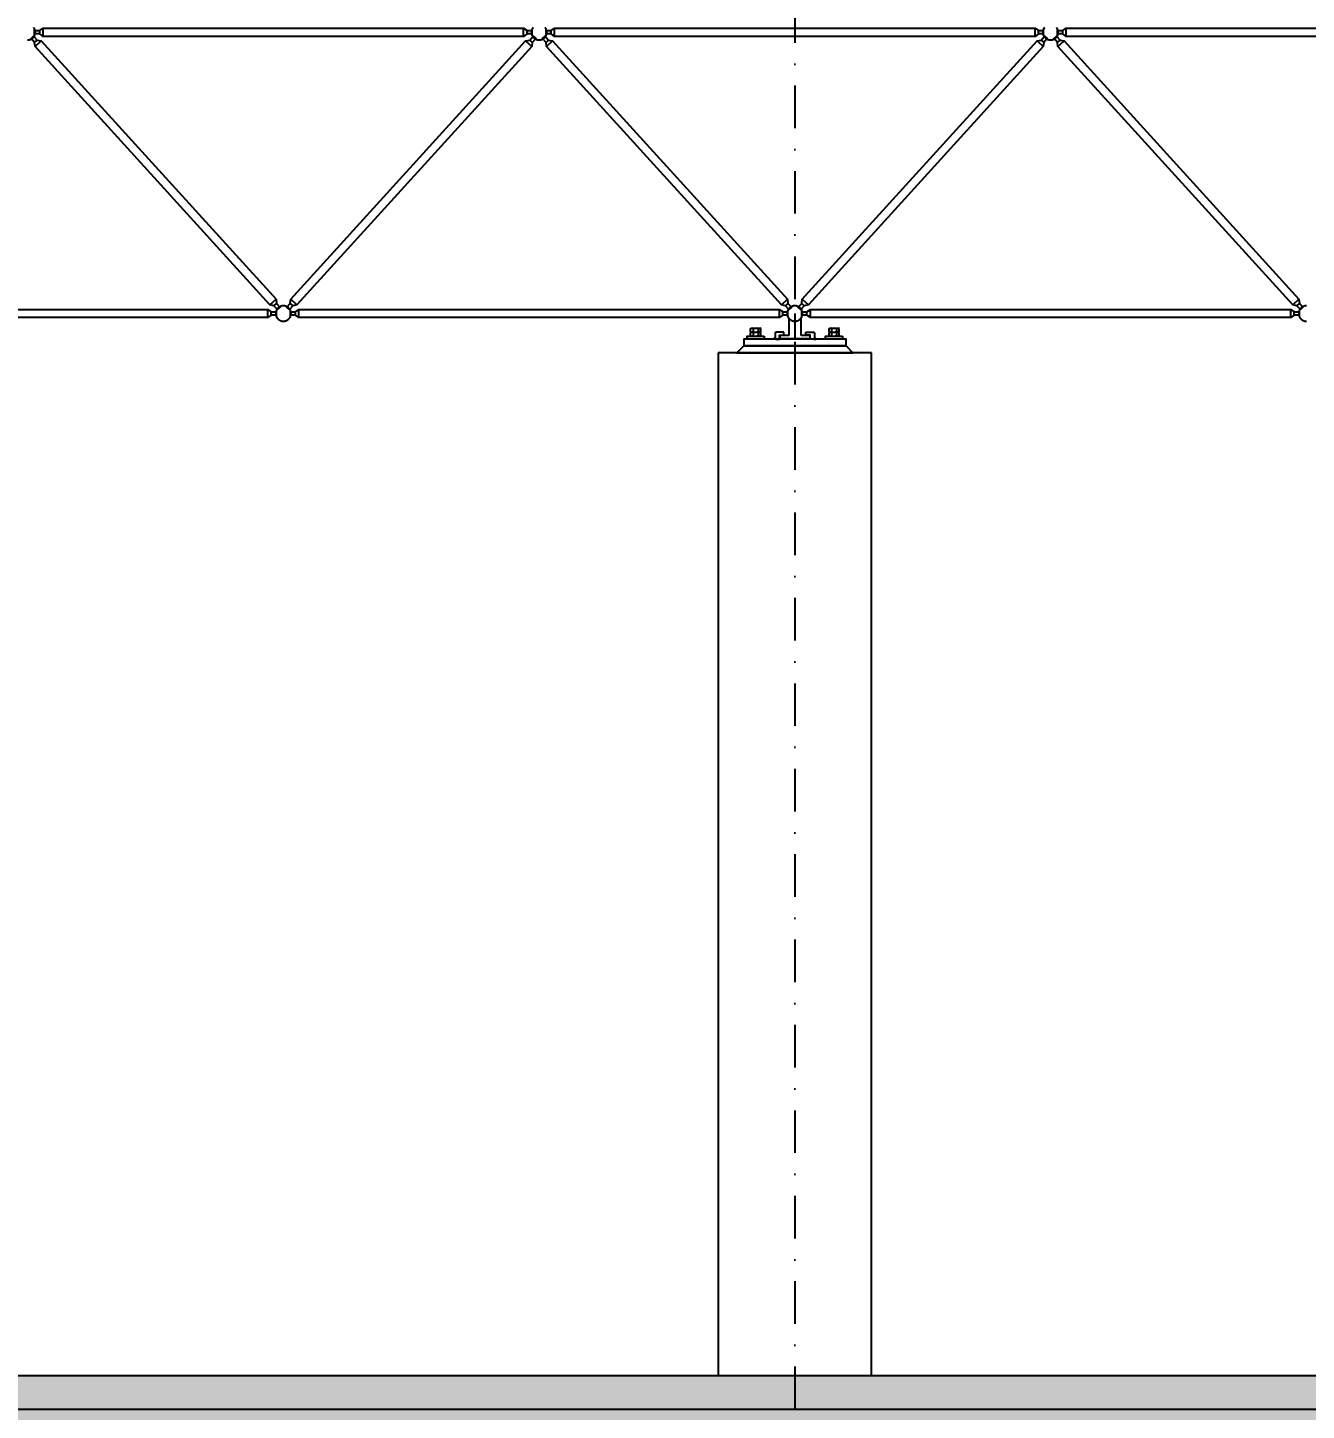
# Model space of a CAD drawing. Header units: centimetres. Extents: x 26569 to 160723, y -3143 to 14565.
# Drawn here: x 109858 to 110608, y -1622 to -811 of the extents above; entities that cross this region are included whole.
import ezdxf

# ---------------------------------------------------------------- set-up
doc = ezdxf.new("R2010")
doc.units = ezdxf.units.CM
doc.header["$LTSCALE"] = 100
doc.linetypes.add('DASHDOT2', pattern=[0.5, 0.25, -0.125, 0, -0.125])
for name, color, linetype in [('A-ANNO-DIMS', 187, 'Continuous'), ('A-ANNO-GRID', 155, 'DASHDOT2'), ('A-ELEV-01', 255, 'Continuous'), ('A-ELEV-02', 253, 'Continuous'), ('S-CONC', 5, 'Continuous'), ('S-HTCH', 8, 'Continuous')]:
    doc.layers.add(name, color=color, linetype=linetype)
doc.styles.add('Fields_100', font='act_simplex.shx', dxfattribs={"width": 0.8, "height": 20})
doc.dimstyles.new('FIELDS_100', dxfattribs={"dimscale": 0, "dimtxt": 20, "dimasz": 5, "dimexe": 5, "dimexo": 5, "dimgap": 5, "dimtad": 0, "dimdec": 0, "dimzin": 0, "dimdsep": 46, "dimtxsty": 'Fields_100', "dimblk": 'DOT', "dimcen": 0.09, "dimclrt": 50, "dimadec": 0, "dimazin": 0, "dimtfac": 1, "dimtdec": 0, "dimtix": 1, "dimtofl": 0, "dimtmove": 1, "dimatfit": 3, "dimfxl": 5, "dimfxlon": 1, "dimtolj": 1, "dimtzin": 0, "dimarcsym": 0})

# ---------------------------------------------------------------- blocks, each defined once
blk = doc.blocks.new('_Dot')
at = {"color": 0, "linetype": 'ByBlock', "lineweight": -2}
blk.add_line((-0.5, 0), (-1, 0), dxfattribs=at)
at = {"color": 0, "linetype": 'ByBlock', "const_width": 0.5}
blk.add_lwpolyline([(-0.25, 0, 1), (0.25, 0, 1)], format="xyb", close=True, dxfattribs=at)
blk = doc.blocks.new('*D475')
at = {"layer": 'A-ANNO-DIMS', "color": 0, "lineweight": -2, "transparency": 16777216}
for p, q in [((108507.73, -198.45), (108507.73, -188.45)), ((108512.73, -193.45), (109376.06, -193.45)), ((110302.73, -193.45), (109439.4, -193.45)), ((110307.73, -198.45), (110307.73, -188.45))]:
    blk.add_line(p, q, dxfattribs=at)
at = {"layer": 'DEFPOINTS', "color": 0, "transparency": 16777216}
for p in [(110307.73, -193.45), (108507.73, -1038.45), (110307.73, -1038.45)]:
    blk.add_point(p, dxfattribs=at)
at = {"layer": 'A-ANNO-DIMS', "color": 0, "lineweight": -2, "transparency": 16777216, "xscale": 5, "yscale": 5, "zscale": 5, "rotation": 180}
blk.add_blockref('_Dot', (108507.73, -193.45), dxfattribs=at)
at = {"layer": 'A-ANNO-DIMS', "color": 0, "lineweight": -2, "transparency": 16777216, "xscale": 5, "yscale": 5, "zscale": 5}
blk.add_blockref('_Dot', (110307.73, -193.45), dxfattribs=at)
at = {"layer": 'A-ANNO-DIMS', "color": 50, "transparency": 16777216, "insert": (109407.73, -193.45), "char_height": 20, "attachment_point": 5, "style": 'Fields_100'}
blk.add_mtext('\\A1;1800', dxfattribs=at)
blk = doc.blocks.new('*D476')
at = {"layer": 'A-ANNO-DIMS', "color": 0, "lineweight": -2, "transparency": 16777216}
for p, q in [((110307.73, -198.45), (110307.73, -188.45)), ((110312.73, -193.45), (111176.06, -193.45)), ((112102.73, -193.45), (111239.4, -193.45)), ((112107.73, -198.45), (112107.73, -188.45))]:
    blk.add_line(p, q, dxfattribs=at)
at = {"layer": 'DEFPOINTS', "color": 0, "transparency": 16777216}
for p in [(112107.73, -193.45), (110307.73, -1038.45), (112107.73, -1038.45)]:
    blk.add_point(p, dxfattribs=at)
at = {"layer": 'A-ANNO-DIMS', "color": 0, "lineweight": -2, "transparency": 16777216, "xscale": 5, "yscale": 5, "zscale": 5, "rotation": 180}
blk.add_blockref('_Dot', (110307.73, -193.45), dxfattribs=at)
at = {"layer": 'A-ANNO-DIMS', "color": 0, "lineweight": -2, "transparency": 16777216, "xscale": 5, "yscale": 5, "zscale": 5}
blk.add_blockref('_Dot', (112107.73, -193.45), dxfattribs=at)
at = {"layer": 'A-ANNO-DIMS', "color": 50, "transparency": 16777216, "insert": (111207.73, -193.45), "char_height": 20, "attachment_point": 5, "style": 'Fields_100'}
blk.add_mtext('\\A1;1800', dxfattribs=at)
blk = doc.blocks.new('SOMUN')
for p, q in [((-9.8, 7.1), (-8.2, 8)), ((-9.8, 0.9), (-9.8, 7.1)), ((-9.8, 0.9), (-8.2, 0)), ((-8.2, 8), (-5, 8)), ((-8.2, 0), (-5, 0)), ((-5, 7.1), (-6.6, 8)), ((-5, 0.9), (-6.6, 0)), ((-5, 8), (5, 8)), ((-5, 7.1), (-1.7, 8)), ((-5, 7.1), (-5, 0.9)), ((-5, 0.9), (-1.7, 0)), ((-5, 0), (5, 0)), ((5, 7.1), (1.7, 8)), ((5, 0.9), (1.7, 0)), ((5, 8), (8.2, 8)), ((5, 7.1), (6.6, 8)), ((5, 7.1), (5, 0.9)), ((5, 0.9), (6.6, 0)), ((5, 0), (8.2, 0)), ((9.8, 7.1), (8.2, 8)), ((9.8, 0.9), (8.2, 0)), ((9.8, 0.9), (9.8, 7.1))]:
    blk.add_line(p, q)

msp = doc.modelspace()

# ---------------------------------------------------------------- hatches: boundary and pattern name
at = {"layer": 'A-ELEV-02'}
for points in [[(110296.23, -993.24), (110296.53, -993.54), (110295.53, -993.54), (110295.53, -993.51), (110295.53, -993.48), (110295.54, -993.44), (110295.54, -993.41), (110295.54, -993.37), (110295.55, -993.34), (110295.56, -993.31), (110295.57, -993.27), (110295.58, -993.24), (110295.59, -993.21), (110295.6, -993.18), (110295.61, -993.14), (110295.63, -993.11), (110295.64, -993.08), (110295.66, -993.05), (110295.68, -993.02), (110295.69, -992.99), (110295.71, -992.97), (110295.73, -992.94), (110295.76, -992.91), (110295.78, -992.89), (110295.8, -992.86), (110295.82, -992.84), (110295.85, -992.81), (110295.87, -992.79), (110295.9, -992.77), (110295.93, -992.75), (110295.95, -992.73), (110295.98, -992.71), (110296.01, -992.69), (110296.04, -992.67), (110296.07, -992.65), (110296.1, -992.64), (110296.13, -992.63), (110296.17, -992.61), (110296.2, -992.6), (110296.23, -992.59)], [(110319.23, -993.24), (110318.93, -993.54), (110319.93, -993.54), (110319.93, -993.51), (110319.93, -993.48), (110319.92, -993.44), (110319.92, -993.41), (110319.92, -993.37), (110319.91, -993.34), (110319.9, -993.31), (110319.89, -993.27), (110319.88, -993.24), (110319.87, -993.21), (110319.86, -993.18), (110319.85, -993.14), (110319.83, -993.11), (110319.82, -993.08), (110319.8, -993.05), (110319.78, -993.02), (110319.77, -992.99), (110319.75, -992.97), (110319.73, -992.94), (110319.7, -992.91), (110319.68, -992.89), (110319.66, -992.86), (110319.64, -992.84), (110319.61, -992.81), (110319.59, -992.79), (110319.56, -992.77), (110319.53, -992.75), (110319.5, -992.73), (110319.48, -992.71), (110319.45, -992.69), (110319.42, -992.67), (110319.39, -992.65), (110319.36, -992.64), (110319.33, -992.63), (110319.29, -992.61), (110319.26, -992.6), (110319.23, -992.59)]]:
    msp.add_hatch(color=256, dxfattribs=at).paths.add_polyline_path(points, flags=0)
at = {"layer": 'S-HTCH'}
h = msp.add_hatch(dxfattribs=at)
h.set_pattern_fill('ANSI33', color=256, style=0)
h.set_pattern_definition([(45, (95288.2936, -335.3015), (-4.490128, 4.490128), []), (45, (95292.784, -335.3015), (-4.490128, 4.490128), [3.175, -1.5875])])
h.paths.add_polyline_path([(120752.73, -1621.54), (120752.73, -1601.54), (104862.73, -1601.54), (104862.73, -1621.54)])
h.paths.add_polyline_path([(120752.73, -1601.54), (120752.73, -1621.54), (122651.23, -1621.54), (122651.23, -1601.54)])
h = msp.add_hatch(dxfattribs=at)
h.set_pattern_fill('AR-CONC', color=256, scale=0.1, style=0)
h.set_pattern_definition([(50, (-26454.642, -0.04), (18.2184669, -1.5939086), [1.905, -20.955]), (355, (-26454.642, -0.04), (-3.5243421, 19.1056845), [1.524, -16.7640584]), (100.451445, (-26453.124, -0.173), (14.6941247, 17.5117752), [1.6190009, -17.8090245]), (46.1842, (-26454.642, 5.04), (27.107904, -4.2042328), [2.8575, -31.4325]), (96.635558, (-26452.383, 4.69), (23.7404134, 24.7426125), [2.4285023, -26.713561]), (351.184151, (-26454.642, 5.04), (23.7404134, 24.7426125), [2.2859967, -25.145973]), (21, (-26452.102, 3.77), (15.1614391, -10.2265198), [1.905, -20.955]), (326, (-26452.102, 3.77), (6.1802028, 18.4187966), [1.524, -16.764]), (71.451445, (-26450.838, 2.917), (21.341642, 8.1922769), [1.6190009, -17.8089938]), (37.5, (-26454.642, -0.04), (0.30886033, 8.4555039), [0, -16.5608, 0, -17.018, 0, -16.8275]), (7.5, (-26454.642, -0.04), (6.68196625, 10.0180575), [0, -9.7028, 0, -16.1798, 0, -6.4135]), (327.5, (-26460.306, -0.04), (13.55905952, -0.5728744), [0, -6.35, 0, -19.812, 0, -26.289]), (317.5, (-26462.846, -0.04), (14.8129181, 2.5426491), [0, -8.255, 0, -13.1572, 0, -18.669])])
h.paths.add_polyline_path([(122625.73, -1621.54), (104862.73, -1621.54), (104862.73, -1631.54), (122625.73, -1631.54)])

# ---------------------------------------------------------------- linework, layer by layer
for points in [[(110273.73, -1001.54), (110341.73, -1001.54), (110337.73, -997.54), (110277.73, -997.54)], [(110277.73, -997.54), (110337.73, -997.54), (110337.73, -993.54), (110277.73, -993.54)]]:
    msp.add_lwpolyline(points, close=True)
at = {"elevation": 0}
for points in [[(110289.73, -991.94), (110289.73, -993.54), (110279.73, -993.54), (110279.73, -991.94), (110289.73, -991.94)], [(110335.73, -991.94), (110335.73, -993.54), (110325.73, -993.54), (110325.73, -991.94), (110335.73, -991.94)]]:
    msp.add_lwpolyline(points, dxfattribs=at)
at = {"layer": 'A-ANNO-GRID'}
msp.add_lwpolyline([(110307.73, -143.45), (110307.73, -1876.54)], dxfattribs=at)
at = {"layer": 'A-ELEV-01'}
for points in [[(110262.73, -1001.54), (110262.73, -1601.54)], [(110352.73, -1001.54), (110262.73, -1001.54)], [(110352.73, -1601.54), (110352.73, -1001.54)]]:
    msp.add_lwpolyline(points, dxfattribs=at)
at = {"layer": 'A-ELEV-02'}
for points in [[(109857.58, -818.04), (109857.73, -818.04), (109857.88, -818.04), (109858.03, -818.03), (109858.18, -818.02), (109858.33, -818), (109858.48, -817.98), (109858.63, -817.95), (109858.79, -817.92), (109858.94, -817.88), (109859.09, -817.83), (109859.16, -817.81), (109859.24, -817.78), (109859.31, -817.76), (109859.38, -817.73), (109859.46, -817.7), (109859.53, -817.67), (109859.6, -817.64), (109859.68, -817.6), (109859.75, -817.57), (109859.82, -817.53), (109859.89, -817.49), (109859.96, -817.45), (109860.03, -817.41), (109860.1, -817.37), (109860.16, -817.33), (109860.23, -817.29), (109860.3, -817.24), (109860.36, -817.19), (109860.43, -817.15), (109860.49, -817.1), (109860.55, -817.05), (109860.61, -817), (109860.67, -816.95), (109860.73, -816.9), (109860.79, -816.84), (109860.85, -816.79), (109860.91, -816.73), (109860.96, -816.68), (109861.07, -816.56), (109861.17, -816.44), (109861.27, -816.32), (109861.36, -816.2), (109861.45, -816.07), (109861.53, -815.95), (109861.61, -815.82), (109861.69, -815.69), (109861.75, -815.56), (109861.82, -815.42), (109861.88, -815.29), (109861.94, -815.14), (109861.99, -815), (109862.03, -814.86), (109862.08, -814.71), (109862.11, -814.56), (109862.15, -814.4), (109862.17, -814.25), (109862.19, -814.17), (109862.2, -814.09), (109862.21, -814.01), (109862.21, -813.94), (109862.22, -813.86), (109862.22, -813.78), (109862.23, -813.7), (109862.23, -813.62), (109862.23, -813.54), (109862.23, -813.46), (109862.23, -813.38), (109862.22, -813.3), (109862.22, -813.22), (109862.21, -813.14), (109862.2, -813.06), (109862.19, -812.98), (109862.18, -812.9), (109862.17, -812.82), (109862.16, -812.74), (109862.14, -812.67), (109862.13, -812.59), (109862.11, -812.51), (109862.09, -812.43), (109862.07, -812.36), (109862.05, -812.28), (109862.03, -812.2), (109862, -812.13), (109861.98, -812.05), (109861.92, -811.91), (109861.86, -811.76), (109861.8, -811.62), (109861.73, -811.48), (109861.66, -811.35), (109861.58, -811.22), (109861.5, -811.09), (109861.42, -810.96), (109861.33, -810.84)], [(109861.83, -812.54), (109864.83, -812.54), (109866.83, -811.13), (110148.63, -811.13), (110150.63, -812.54), (110153.63, -812.54)], [(109866.83, -815.96), (109866.83, -811.13)], [(110148.63, -815.96), (110148.63, -811.13)], [(110154.13, -810.84), (110154.04, -810.96), (110153.96, -811.09), (110153.88, -811.22), (110153.8, -811.35), (110153.73, -811.48), (110153.66, -811.62), (110153.6, -811.76), (110153.54, -811.91), (110153.48, -812.05), (110153.46, -812.13), (110153.43, -812.2), (110153.41, -812.28), (110153.39, -812.36), (110153.37, -812.43), (110153.35, -812.51), (110153.33, -812.59), (110153.32, -812.67), (110153.3, -812.74), (110153.29, -812.82), (110153.28, -812.9), (110153.27, -812.98), (110153.26, -813.06), (110153.25, -813.14), (110153.24, -813.22), (110153.24, -813.3), (110153.23, -813.38), (110153.23, -813.46), (110153.23, -813.54), (110153.23, -813.62), (110153.23, -813.7), (110153.24, -813.78), (110153.24, -813.86), (110153.25, -813.94), (110153.25, -814.01), (110153.26, -814.09), (110153.27, -814.17), (110153.29, -814.25), (110153.31, -814.4), (110153.35, -814.56), (110153.38, -814.71), (110153.43, -814.86), (110153.47, -815), (110153.52, -815.14), (110153.58, -815.29), (110153.64, -815.42), (110153.71, -815.56), (110153.77, -815.69), (110153.85, -815.82), (110153.93, -815.95), (110154.01, -816.07), (110154.1, -816.2), (110154.19, -816.32), (110154.29, -816.44), (110154.39, -816.56), (110154.5, -816.68), (110154.55, -816.73), (110154.61, -816.79), (110154.67, -816.84), (110154.73, -816.9), (110154.79, -816.95), (110154.85, -817), (110154.91, -817.05), (110154.97, -817.1), (110155.03, -817.15), (110155.1, -817.19), (110155.16, -817.24), (110155.23, -817.29), (110155.3, -817.33), (110155.36, -817.37), (110155.43, -817.41), (110155.5, -817.45), (110155.57, -817.49), (110155.64, -817.53), (110155.71, -817.57), (110155.78, -817.6), (110155.86, -817.64), (110155.93, -817.67), (110156, -817.7), (110156.08, -817.73), (110156.15, -817.76), (110156.22, -817.78), (110156.3, -817.81), (110156.37, -817.83), (110156.52, -817.88), (110156.67, -817.92), (110156.83, -817.95), (110156.98, -817.98), (110157.13, -818), (110157.28, -818.02), (110157.43, -818.03), (110157.58, -818.04), (110157.73, -818.04), (110157.88, -818.04), (110158.03, -818.03), (110158.18, -818.02), (110158.33, -818), (110158.48, -817.98), (110158.63, -817.95), (110158.79, -817.92), (110158.94, -817.88), (110159.09, -817.83), (110159.16, -817.81), (110159.24, -817.78), (110159.31, -817.76), (110159.38, -817.73), (110159.46, -817.7), (110159.53, -817.67), (110159.6, -817.64), (110159.68, -817.6), (110159.75, -817.57), (110159.82, -817.53), (110159.89, -817.49), (110159.96, -817.45), (110160.03, -817.41), (110160.1, -817.37), (110160.16, -817.33), (110160.23, -817.29), (110160.3, -817.24), (110160.36, -817.19), (110160.43, -817.15), (110160.49, -817.1), (110160.55, -817.05), (110160.61, -817), (110160.67, -816.95), (110160.73, -816.9), (110160.79, -816.84), (110160.85, -816.79), (110160.91, -816.73), (110160.96, -816.68), (110161.07, -816.56), (110161.17, -816.44), (110161.27, -816.32), (110161.36, -816.2), (110161.45, -816.07), (110161.53, -815.95), (110161.61, -815.82), (110161.69, -815.69), (110161.75, -815.56), (110161.82, -815.42), (110161.88, -815.29), (110161.94, -815.14), (110161.99, -815), (110162.03, -814.86), (110162.08, -814.71), (110162.11, -814.56), (110162.15, -814.4), (110162.17, -814.25), (110162.19, -814.17), (110162.2, -814.09), (110162.21, -814.01), (110162.21, -813.94), (110162.22, -813.86), (110162.22, -813.78), (110162.23, -813.7), (110162.23, -813.62), (110162.23, -813.54), (110162.23, -813.46), (110162.23, -813.38), (110162.22, -813.3), (110162.22, -813.22), (110162.21, -813.14), (110162.2, -813.06), (110162.19, -812.98), (110162.18, -812.9), (110162.17, -812.82), (110162.16, -812.74), (110162.14, -812.67), (110162.13, -812.59), (110162.11, -812.51), (110162.09, -812.43), (110162.07, -812.36), (110162.05, -812.28), (110162.03, -812.2), (110162, -812.13), (110161.98, -812.05), (110161.92, -811.91), (110161.86, -811.76), (110161.8, -811.62), (110161.73, -811.48), (110161.66, -811.35), (110161.58, -811.22), (110161.5, -811.09), (110161.42, -810.96), (110161.33, -810.84)], [(110161.83, -812.54), (110164.83, -812.54), (110166.83, -811.13), (110448.63, -811.13), (110450.63, -812.54), (110453.63, -812.54)], [(110166.83, -815.96), (110166.83, -811.13)], [(110448.63, -815.96), (110448.63, -811.13)], [(110454.13, -810.84), (110454.04, -810.96), (110453.96, -811.09), (110453.88, -811.22), (110453.8, -811.35), (110453.73, -811.48), (110453.66, -811.62), (110453.6, -811.76), (110453.54, -811.91), (110453.48, -812.05), (110453.46, -812.13), (110453.43, -812.2), (110453.41, -812.28), (110453.39, -812.36), (110453.37, -812.43), (110453.35, -812.51), (110453.33, -812.59), (110453.32, -812.67), (110453.3, -812.74), (110453.29, -812.82), (110453.28, -812.9), (110453.27, -812.98), (110453.26, -813.06), (110453.25, -813.14), (110453.24, -813.22), (110453.24, -813.3), (110453.23, -813.38), (110453.23, -813.46), (110453.23, -813.54), (110453.23, -813.62), (110453.23, -813.7), (110453.24, -813.78), (110453.24, -813.86), (110453.25, -813.94), (110453.25, -814.01), (110453.26, -814.09), (110453.27, -814.17), (110453.29, -814.25), (110453.31, -814.4), (110453.35, -814.56), (110453.38, -814.71), (110453.43, -814.86), (110453.47, -815), (110453.52, -815.14), (110453.58, -815.29), (110453.64, -815.42), (110453.71, -815.56), (110453.77, -815.69), (110453.85, -815.82), (110453.93, -815.95), (110454.01, -816.07), (110454.1, -816.2), (110454.19, -816.32), (110454.29, -816.44), (110454.39, -816.56), (110454.5, -816.68), (110454.55, -816.73), (110454.61, -816.79), (110454.67, -816.84), (110454.73, -816.9), (110454.79, -816.95), (110454.85, -817), (110454.91, -817.05), (110454.97, -817.1), (110455.03, -817.15), (110455.1, -817.19), (110455.16, -817.24), (110455.23, -817.29), (110455.3, -817.33), (110455.36, -817.37), (110455.43, -817.41), (110455.5, -817.45), (110455.57, -817.49), (110455.64, -817.53), (110455.71, -817.57), (110455.78, -817.6), (110455.86, -817.64), (110455.93, -817.67), (110456, -817.7), (110456.08, -817.73), (110456.15, -817.76), (110456.22, -817.78), (110456.3, -817.81), (110456.37, -817.83), (110456.52, -817.88), (110456.67, -817.92), (110456.83, -817.95), (110456.98, -817.98), (110457.13, -818), (110457.28, -818.02), (110457.43, -818.03), (110457.58, -818.04), (110457.73, -818.04), (110457.88, -818.04), (110458.03, -818.03), (110458.18, -818.02), (110458.33, -818), (110458.48, -817.98), (110458.63, -817.95), (110458.79, -817.92), (110458.94, -817.88), (110459.09, -817.83), (110459.16, -817.81), (110459.24, -817.78), (110459.31, -817.76), (110459.38, -817.73), (110459.46, -817.7), (110459.53, -817.67), (110459.6, -817.64), (110459.68, -817.6), (110459.75, -817.57), (110459.82, -817.53), (110459.89, -817.49), (110459.96, -817.45), (110460.03, -817.41), (110460.1, -817.37), (110460.16, -817.33), (110460.23, -817.29), (110460.3, -817.24), (110460.36, -817.19), (110460.43, -817.15), (110460.49, -817.1), (110460.55, -817.05), (110460.61, -817), (110460.67, -816.95), (110460.73, -816.9), (110460.79, -816.84), (110460.85, -816.79), (110460.91, -816.73), (110460.96, -816.68), (110461.07, -816.56), (110461.17, -816.44), (110461.27, -816.32), (110461.36, -816.2), (110461.45, -816.07), (110461.53, -815.95), (110461.61, -815.82), (110461.69, -815.69), (110461.75, -815.56), (110461.82, -815.42), (110461.88, -815.29), (110461.94, -815.14), (110461.99, -815), (110462.03, -814.86), (110462.08, -814.71), (110462.11, -814.56), (110462.15, -814.4), (110462.17, -814.25), (110462.19, -814.17), (110462.2, -814.09), (110462.21, -814.01), (110462.21, -813.94), (110462.22, -813.86), (110462.22, -813.78), (110462.23, -813.7), (110462.23, -813.62), (110462.23, -813.54), (110462.23, -813.46), (110462.23, -813.38), (110462.22, -813.3), (110462.22, -813.22), (110462.21, -813.14), (110462.2, -813.06), (110462.19, -812.98), (110462.18, -812.9), (110462.17, -812.82), (110462.16, -812.74), (110462.14, -812.67), (110462.13, -812.59), (110462.11, -812.51), (110462.09, -812.43), (110462.07, -812.36), (110462.05, -812.28), (110462.03, -812.2), (110462, -812.13), (110461.98, -812.05), (110461.92, -811.91), (110461.86, -811.76), (110461.8, -811.62), (110461.73, -811.48), (110461.66, -811.35), (110461.58, -811.22), (110461.5, -811.09), (110461.42, -810.96), (110461.33, -810.84)], [(110461.83, -812.54), (110464.83, -812.54), (110466.83, -811.13), (110748.63, -811.13), (110750.63, -812.54), (110753.63, -812.54)], [(110466.83, -815.96), (110466.83, -811.13)], [(109859.12, -817.83), (109861.86, -815.33)], [(109861.77, -819.47), (109863.25, -818.12)], [(109861.83, -815.4), (109861.83, -811.69)], [(110153.63, -814.54), (110150.63, -814.54), (110148.63, -815.96), (109866.83, -815.96), (109864.83, -814.54), (109861.83, -814.54)], [(109862.06, -821.9), (109865.64, -818.65)], [(109864.83, -814.54), (109864.83, -812.54)], [(110149.82, -818.65), (110153.4, -821.9)], [(110150.63, -814.54), (110150.63, -812.54)], [(110152.21, -818.12), (110153.69, -819.47)], [(110153.6, -815.33), (110156.34, -817.83)], [(110153.63, -815.4), (110153.63, -811.69)], [(110159.12, -817.83), (110161.86, -815.33)], [(110161.77, -819.47), (110163.25, -818.12)], [(110161.83, -815.4), (110161.83, -811.69)], [(110453.63, -814.54), (110450.63, -814.54), (110448.63, -815.96), (110166.83, -815.96), (110164.83, -814.54), (110161.83, -814.54)], [(110162.06, -821.9), (110165.64, -818.65)], [(110164.83, -814.54), (110164.83, -812.54)], [(110449.82, -818.65), (110453.4, -821.9)], [(110450.63, -814.54), (110450.63, -812.54)], [(110452.21, -818.12), (110453.69, -819.47)], [(110453.6, -815.33), (110456.34, -817.83)], [(110453.63, -815.4), (110453.63, -811.69)], [(110459.12, -817.83), (110461.86, -815.33)], [(110461.77, -819.47), (110463.25, -818.12)], [(110461.83, -815.4), (110461.83, -811.69)], [(110753.63, -814.54), (110750.63, -814.54), (110748.63, -815.96), (110466.83, -815.96), (110464.83, -814.54), (110461.83, -814.54)], [(110462.06, -821.9), (110465.64, -818.65)], [(110464.83, -814.54), (110464.83, -812.54)], [(109999.82, -973.43), (110003.4, -970.19)], [(110002.21, -973.96), (110003.69, -972.62)], [(110011.77, -972.62), (110013.25, -973.96)], [(110012.06, -970.19), (110015.64, -973.43)], [(110299.82, -973.43), (110303.4, -970.19)], [(110302.21, -973.96), (110303.69, -972.62)], [(110311.77, -972.62), (110313.25, -973.96)], [(110312.06, -970.19), (110315.64, -973.43)], [(110599.82, -973.43), (110603.4, -970.19)], [(110602.21, -973.96), (110603.69, -972.62)], [(109711.83, -977.54), (109714.83, -977.54), (109716.83, -976.13), (109998.63, -976.13), (110000.63, -977.54), (110003.63, -977.54)], [(110003.63, -979.54), (110000.63, -979.54), (109998.63, -980.96), (109716.83, -980.96), (109714.83, -979.54), (109711.83, -979.54)], [(109998.63, -980.96), (109998.63, -976.13)], [(110000.63, -979.54), (110000.63, -977.54)], [(110003.6, -976.76), (110006.34, -974.26)], [(110003.63, -980.4), (110003.63, -976.69)], [(110009.12, -974.26), (110011.86, -976.76)], [(110011.83, -977.54), (110014.83, -977.54), (110016.83, -976.13), (110298.63, -976.13), (110300.63, -977.54), (110303.63, -977.54)], [(110011.83, -980.4), (110011.83, -976.69)], [(110303.63, -979.54), (110300.63, -979.54), (110298.63, -980.96), (110016.83, -980.96), (110014.83, -979.54), (110011.83, -979.54)], [(110014.83, -979.54), (110014.83, -977.54)], [(110016.83, -980.96), (110016.83, -976.13)], [(110298.63, -980.96), (110298.63, -976.13)], [(110300.63, -979.54), (110300.63, -977.54)], [(110311.33, -981.24), (110311.42, -981.12), (110311.5, -981), (110311.58, -980.87), (110311.66, -980.74), (110311.73, -980.6), (110311.8, -980.47), (110311.86, -980.32), (110311.92, -980.18), (110311.98, -980.03), (110312, -979.96), (110312.03, -979.88), (110312.05, -979.81), (110312.07, -979.73), (110312.09, -979.65), (110312.11, -979.58), (110312.13, -979.5), (110312.14, -979.42), (110312.16, -979.34), (110312.17, -979.26), (110312.18, -979.19), (110312.19, -979.11), (110312.2, -979.03), (110312.21, -978.95), (110312.22, -978.87), (110312.22, -978.79), (110312.23, -978.71), (110312.23, -978.63), (110312.23, -978.55), (110312.23, -978.47), (110312.23, -978.39), (110312.22, -978.31), (110312.22, -978.23), (110312.21, -978.15), (110312.21, -978.07), (110312.2, -977.99), (110312.19, -977.92), (110312.17, -977.84), (110312.15, -977.68), (110312.11, -977.53), (110312.08, -977.38), (110312.03, -977.23), (110311.99, -977.09), (110311.94, -976.94), (110311.88, -976.8), (110311.82, -976.67), (110311.75, -976.53), (110311.69, -976.4), (110311.61, -976.27), (110311.53, -976.14), (110311.45, -976.01), (110311.36, -975.89), (110311.27, -975.76), (110311.17, -975.64), (110311.07, -975.53), (110310.96, -975.41), (110310.91, -975.36), (110310.85, -975.3), (110310.79, -975.25), (110310.73, -975.19), (110310.67, -975.14), (110310.61, -975.09), (110310.55, -975.04), (110310.49, -974.99), (110310.43, -974.94), (110310.36, -974.89), (110310.3, -974.85), (110310.23, -974.8), (110310.16, -974.76), (110310.1, -974.72), (110310.03, -974.67), (110309.96, -974.63), (110309.89, -974.6), (110309.82, -974.56), (110309.75, -974.52), (110309.68, -974.49), (110309.6, -974.45), (110309.53, -974.42), (110309.46, -974.39), (110309.38, -974.36), (110309.31, -974.33), (110309.24, -974.3), (110309.16, -974.28), (110309.09, -974.25), (110308.94, -974.21), (110308.79, -974.17), (110308.63, -974.14), (110308.48, -974.11), (110308.33, -974.08), (110308.18, -974.07), (110308.03, -974.05), (110307.88, -974.05), (110307.73, -974.04), (110307.58, -974.05), (110307.43, -974.05), (110307.28, -974.07), (110307.13, -974.08), (110306.98, -974.11), (110306.83, -974.14), (110306.67, -974.17), (110306.52, -974.21), (110306.37, -974.25), (110306.3, -974.28), (110306.22, -974.3), (110306.15, -974.33), (110306.08, -974.36), (110306, -974.39), (110305.93, -974.42), (110305.86, -974.45), (110305.78, -974.49), (110305.71, -974.52), (110305.64, -974.56), (110305.57, -974.6), (110305.5, -974.63), (110305.43, -974.67), (110305.36, -974.72), (110305.3, -974.76), (110305.23, -974.8), (110305.16, -974.85), (110305.1, -974.89), (110305.03, -974.94), (110304.97, -974.99), (110304.91, -975.04), (110304.85, -975.09), (110304.79, -975.14), (110304.73, -975.19), (110304.67, -975.25), (110304.61, -975.3), (110304.55, -975.36), (110304.5, -975.41), (110304.39, -975.53), (110304.29, -975.64), (110304.19, -975.76), (110304.1, -975.89), (110304.01, -976.01), (110303.93, -976.14), (110303.85, -976.27), (110303.77, -976.4), (110303.71, -976.53), (110303.64, -976.67), (110303.58, -976.8), (110303.52, -976.94), (110303.47, -977.09), (110303.43, -977.23), (110303.38, -977.38), (110303.35, -977.53), (110303.31, -977.68), (110303.29, -977.84), (110303.27, -977.92), (110303.26, -977.99), (110303.25, -978.07), (110303.25, -978.15), (110303.24, -978.23), (110303.24, -978.31), (110303.23, -978.39), (110303.23, -978.47), (110303.23, -978.55), (110303.23, -978.63), (110303.23, -978.71), (110303.24, -978.79), (110303.24, -978.87), (110303.25, -978.95), (110303.26, -979.03), (110303.27, -979.11), (110303.28, -979.19), (110303.29, -979.26), (110303.3, -979.34), (110303.32, -979.42), (110303.33, -979.5), (110303.35, -979.58), (110303.37, -979.65), (110303.39, -979.73), (110303.41, -979.81), (110303.43, -979.88), (110303.46, -979.96), (110303.48, -980.03), (110303.54, -980.18), (110303.6, -980.32), (110303.66, -980.47), (110303.73, -980.6), (110303.8, -980.74), (110303.88, -980.87), (110303.96, -981), (110304.04, -981.12), (110304.13, -981.24)], [(110303.6, -976.76), (110306.34, -974.26)], [(110303.63, -980.4), (110303.63, -976.69)], [(110304.13, -981.24), (110304.13, -991.54)], [(110307.73, -978.54), (110307.73, -993.54)], [(110309.12, -974.26), (110311.86, -976.76)], [(110311.33, -991.54), (110311.33, -981.24)], [(110311.83, -977.54), (110314.83, -977.54), (110316.83, -976.13), (110598.63, -976.13), (110600.63, -977.54), (110603.63, -977.54)], [(110311.83, -980.4), (110311.83, -976.69)], [(110603.63, -979.54), (110600.63, -979.54), (110598.63, -980.96), (110316.83, -980.96), (110314.83, -979.54), (110311.83, -979.54)], [(110314.83, -979.54), (110314.83, -977.54)], [(110316.83, -980.96), (110316.83, -976.13)], [(110598.63, -980.96), (110598.63, -976.13)], [(110600.63, -979.54), (110600.63, -977.54)], [(110607.73, -974.04), (110607.63, -974.04), (110607.53, -974.05), (110607.43, -974.05), (110607.33, -974.06), (110607.22, -974.07), (110607.12, -974.09), (110607.02, -974.1), (110606.91, -974.12), (110606.81, -974.14), (110606.7, -974.16), (110606.6, -974.19), (110606.49, -974.22), (110606.39, -974.25), (110606.28, -974.28), (110606.18, -974.32), (110606.07, -974.36), (110605.97, -974.4), (110605.87, -974.45), (110605.76, -974.5), (110605.66, -974.55), (110605.56, -974.6), (110605.46, -974.66), (110605.36, -974.72), (110605.27, -974.78), (110605.17, -974.84), (110605.08, -974.91), (110604.98, -974.98), (110604.89, -975.05), (110604.8, -975.12), (110604.72, -975.2), (110604.63, -975.28), (110604.55, -975.36), (110604.47, -975.45), (110604.39, -975.53), (110604.31, -975.62), (110604.24, -975.71), (110604.16, -975.8), (110604.09, -975.89), (110604.03, -975.99), (110603.96, -976.08), (110603.9, -976.18), (110603.84, -976.28), (110603.79, -976.38), (110603.73, -976.48), (110603.68, -976.58), (110603.63, -976.68), (110603.59, -976.78), (110603.55, -976.89), (110603.51, -976.99), (110603.47, -977.1), (110603.44, -977.2), (110603.4, -977.31), (110603.37, -977.41), (110603.35, -977.52), (110603.33, -977.62), (110603.31, -977.72), (110603.29, -977.83), (110603.27, -977.93), (110603.26, -978.04), (110603.25, -978.14), (110603.24, -978.24), (110603.23, -978.34), (110603.23, -978.44), (110603.23, -978.54), (110603.23, -978.64), (110603.23, -978.74), (110603.24, -978.85), (110603.25, -978.95), (110603.26, -979.05), (110603.27, -979.15), (110603.29, -979.26), (110603.31, -979.36), (110603.33, -979.47), (110603.35, -979.57), (110603.37, -979.68), (110603.4, -979.78), (110603.44, -979.89), (110603.47, -979.99), (110603.51, -980.1), (110603.55, -980.2), (110603.59, -980.3), (110603.63, -980.41), (110603.68, -980.51), (110603.73, -980.61), (110603.79, -980.71), (110603.84, -980.81), (110603.9, -980.91), (110603.96, -981.01), (110604.03, -981.1), (110604.09, -981.2), (110604.16, -981.29), (110604.24, -981.38), (110604.31, -981.47), (110604.39, -981.56), (110604.47, -981.64), (110604.55, -981.73), (110604.63, -981.81), (110604.72, -981.89), (110604.8, -981.96), (110604.89, -982.04), (110604.98, -982.11), (110605.08, -982.18), (110605.17, -982.25), (110605.27, -982.31), (110605.36, -982.37), (110605.46, -982.43), (110605.56, -982.49), (110605.66, -982.54), (110605.76, -982.59), (110605.87, -982.64), (110605.97, -982.69), (110606.07, -982.73), (110606.18, -982.77), (110606.28, -982.8), (110606.39, -982.84), (110606.49, -982.87), (110606.6, -982.9), (110606.7, -982.92), (110606.81, -982.95), (110606.91, -982.97), (110607.02, -982.99), (110607.12, -983), (110607.22, -983.02), (110607.33, -983.03), (110607.43, -983.03), (110607.53, -983.04), (110607.63, -983.04), (110607.73, -983.04)], [(110603.6, -976.76), (110606.34, -974.26)], [(110603.63, -980.4), (110603.63, -976.69)], [(110296.23, -992.59), (110296.21, -992.6), (110296.19, -992.6), (110296.18, -992.61), (110296.16, -992.61), (110296.14, -992.62), (110296.12, -992.63), (110296.11, -992.64), (110296.09, -992.65), (110296.07, -992.65), (110296.06, -992.66), (110296.04, -992.67), (110296.02, -992.68), (110296, -992.69), (110295.99, -992.7), (110295.97, -992.71), (110295.95, -992.73), (110295.94, -992.74), (110295.92, -992.75), (110295.91, -992.76), (110295.89, -992.77), (110295.88, -992.79), (110295.86, -992.8), (110295.85, -992.81), (110295.83, -992.83), (110295.82, -992.84), (110295.8, -992.86), (110295.79, -992.87), (110295.77, -992.89), (110295.76, -992.9), (110295.75, -992.92), (110295.74, -992.94), (110295.72, -992.95), (110295.71, -992.97), (110295.7, -992.99), (110295.69, -993), (110295.68, -993.02), (110295.67, -993.04), (110295.66, -993.06), (110295.65, -993.07), (110295.64, -993.09), (110295.63, -993.11), (110295.62, -993.13), (110295.61, -993.15), (110295.6, -993.16), (110295.6, -993.18), (110295.59, -993.2), (110295.58, -993.22), (110295.58, -993.24), (110295.57, -993.26), (110295.57, -993.28), (110295.56, -993.3), (110295.56, -993.32), (110295.55, -993.34), (110295.55, -993.35), (110295.54, -993.37), (110295.54, -993.39), (110295.54, -993.41), (110295.54, -993.43), (110295.53, -993.45), (110295.53, -993.47), (110295.53, -993.49), (110295.53, -993.51), (110295.53, -993.53), (110295.53, -993.54)], [(110296.53, -993.54), (110295.53, -993.54)], [(110296.53, -993.54), (110296.23, -993.24)], [(110304.13, -991.54), (110298.83, -991.54)], [(110298.83, -991.54), (110298.83, -993.14)], [(110298.83, -993.14), (110316.63, -993.14)], [(110299.03, -993.54), (110299.03, -993.34)], [(110299.03, -993.34), (110316.43, -993.34)], [(110316.43, -993.54), (110299.03, -993.54)], [(110299.08, -993.34), (110299.08, -993.14)], [(110316.63, -991.54), (110311.33, -991.54)], [(110316.38, -993.34), (110316.38, -993.14)], [(110316.43, -993.54), (110316.43, -993.34)], [(110316.63, -993.14), (110316.63, -991.54)], [(110318.93, -993.54), (110319.23, -993.24)], [(110318.93, -993.54), (110319.93, -993.54)], [(110319.93, -993.54), (110319.93, -993.53), (110319.93, -993.51), (110319.93, -993.49), (110319.93, -993.47), (110319.93, -993.45), (110319.92, -993.43), (110319.92, -993.41), (110319.92, -993.39), (110319.92, -993.37), (110319.91, -993.35), (110319.91, -993.34), (110319.9, -993.32), (110319.9, -993.3), (110319.89, -993.28), (110319.89, -993.26), (110319.88, -993.24), (110319.88, -993.22), (110319.87, -993.2), (110319.86, -993.18), (110319.86, -993.16), (110319.85, -993.15), (110319.84, -993.13), (110319.83, -993.11), (110319.82, -993.09), (110319.81, -993.07), (110319.8, -993.06), (110319.79, -993.04), (110319.78, -993.02), (110319.77, -993), (110319.76, -992.99), (110319.75, -992.97), (110319.74, -992.95), (110319.72, -992.94), (110319.71, -992.92), (110319.7, -992.9), (110319.69, -992.89), (110319.67, -992.87), (110319.66, -992.86), (110319.64, -992.84), (110319.63, -992.83), (110319.61, -992.81), (110319.6, -992.8), (110319.58, -992.79), (110319.57, -992.77), (110319.55, -992.76), (110319.54, -992.75), (110319.52, -992.74), (110319.51, -992.73), (110319.49, -992.71), (110319.47, -992.7), (110319.46, -992.69), (110319.44, -992.68), (110319.42, -992.67), (110319.4, -992.66), (110319.39, -992.65), (110319.37, -992.65), (110319.35, -992.64), (110319.34, -992.63), (110319.32, -992.62), (110319.3, -992.61), (110319.28, -992.61), (110319.27, -992.6), (110319.25, -992.6), (110319.23, -992.59)]]:
    msp.add_lwpolyline(points, dxfattribs=at)
for points in [[(110004.23, -976.18), (110002.21, -973.96), (109999.82, -973.43), (109862.06, -821.9), (109861.77, -819.47), (109859.75, -817.25), (109861.23, -815.9), (109863.25, -818.12), (109865.64, -818.65), (110003.4, -970.19), (110003.69, -972.62), (110005.71, -974.84)], [(110009.75, -974.84), (110011.77, -972.62), (110012.06, -970.19), (110149.82, -818.65), (110152.21, -818.12), (110154.23, -815.9), (110155.71, -817.25), (110153.69, -819.47), (110153.4, -821.9), (110015.64, -973.43), (110013.25, -973.96), (110011.23, -976.18)], [(110304.23, -976.18), (110302.21, -973.96), (110299.82, -973.43), (110162.06, -821.9), (110161.77, -819.47), (110159.75, -817.25), (110161.23, -815.9), (110163.25, -818.12), (110165.64, -818.65), (110303.4, -970.19), (110303.69, -972.62), (110305.71, -974.84)], [(110309.75, -974.84), (110311.77, -972.62), (110312.06, -970.19), (110449.82, -818.65), (110452.21, -818.12), (110454.23, -815.9), (110455.71, -817.25), (110453.69, -819.47), (110453.4, -821.9), (110315.64, -973.43), (110313.25, -973.96), (110311.23, -976.18)], [(110604.23, -976.18), (110602.21, -973.96), (110599.82, -973.43), (110462.06, -821.9), (110461.77, -819.47), (110459.75, -817.25), (110461.23, -815.9), (110463.25, -818.12), (110465.64, -818.65), (110603.4, -970.19), (110603.69, -972.62), (110605.71, -974.84)], [(110012.23, -978.54), (110012.23, -978.44), (110012.23, -978.34), (110012.22, -978.24), (110012.21, -978.14), (110012.2, -978.04), (110012.19, -977.93), (110012.17, -977.83), (110012.15, -977.72), (110012.13, -977.62), (110012.11, -977.52), (110012.08, -977.41), (110012.06, -977.31), (110012.02, -977.2), (110011.99, -977.1), (110011.95, -976.99), (110011.91, -976.89), (110011.87, -976.78), (110011.83, -976.68), (110011.78, -976.58), (110011.73, -976.48), (110011.67, -976.38), (110011.62, -976.28), (110011.56, -976.18), (110011.5, -976.08), (110011.43, -975.99), (110011.37, -975.89), (110011.3, -975.8), (110011.22, -975.71), (110011.15, -975.62), (110011.07, -975.53), (110010.99, -975.45), (110010.91, -975.36), (110010.83, -975.28), (110010.74, -975.2), (110010.66, -975.12), (110010.57, -975.05), (110010.48, -974.98), (110010.38, -974.91), (110010.29, -974.84), (110010.19, -974.78), (110010.1, -974.72), (110010, -974.66), (110009.9, -974.6), (110009.8, -974.55), (110009.7, -974.5), (110009.59, -974.45), (110009.49, -974.4), (110009.39, -974.36), (110009.28, -974.32), (110009.18, -974.28), (110009.07, -974.25), (110008.97, -974.22), (110008.86, -974.19), (110008.76, -974.16), (110008.65, -974.14), (110008.55, -974.12), (110008.44, -974.1), (110008.34, -974.09), (110008.24, -974.07), (110008.13, -974.06), (110008.03, -974.05), (110007.93, -974.05), (110007.83, -974.04), (110007.73, -974.04), (110007.63, -974.04), (110007.53, -974.05), (110007.43, -974.05), (110007.33, -974.06), (110007.22, -974.07), (110007.12, -974.09), (110007.02, -974.1), (110006.91, -974.12), (110006.81, -974.14), (110006.7, -974.16), (110006.6, -974.19), (110006.49, -974.22), (110006.39, -974.25), (110006.28, -974.28), (110006.18, -974.32), (110006.07, -974.36), (110005.97, -974.4), (110005.87, -974.45), (110005.76, -974.5), (110005.66, -974.55), (110005.56, -974.6), (110005.46, -974.66), (110005.36, -974.72), (110005.27, -974.78), (110005.17, -974.84), (110005.08, -974.91), (110004.98, -974.98), (110004.89, -975.05), (110004.8, -975.12), (110004.72, -975.2), (110004.63, -975.28), (110004.55, -975.36), (110004.47, -975.45), (110004.39, -975.53), (110004.31, -975.62), (110004.24, -975.71), (110004.16, -975.8), (110004.09, -975.89), (110004.03, -975.99), (110003.96, -976.08), (110003.9, -976.18), (110003.84, -976.28), (110003.79, -976.38), (110003.73, -976.48), (110003.68, -976.58), (110003.63, -976.68), (110003.59, -976.78), (110003.55, -976.89), (110003.51, -976.99), (110003.47, -977.1), (110003.44, -977.2), (110003.4, -977.31), (110003.37, -977.41), (110003.35, -977.52), (110003.33, -977.62), (110003.31, -977.72), (110003.29, -977.83), (110003.27, -977.93), (110003.26, -978.04), (110003.25, -978.14), (110003.24, -978.24), (110003.23, -978.34), (110003.23, -978.44), (110003.23, -978.54), (110003.23, -978.64), (110003.23, -978.74), (110003.24, -978.85), (110003.25, -978.95), (110003.26, -979.05), (110003.27, -979.15), (110003.29, -979.26), (110003.31, -979.36), (110003.33, -979.47), (110003.35, -979.57), (110003.37, -979.68), (110003.4, -979.78), (110003.44, -979.89), (110003.47, -979.99), (110003.51, -980.1), (110003.55, -980.2), (110003.59, -980.3), (110003.63, -980.41), (110003.68, -980.51), (110003.73, -980.61), (110003.79, -980.71), (110003.84, -980.81), (110003.9, -980.91), (110003.96, -981.01), (110004.03, -981.1), (110004.09, -981.2), (110004.16, -981.29), (110004.24, -981.38), (110004.31, -981.47), (110004.39, -981.56), (110004.47, -981.64), (110004.55, -981.73), (110004.63, -981.81), (110004.72, -981.89), (110004.8, -981.96), (110004.89, -982.04), (110004.98, -982.11), (110005.08, -982.18), (110005.17, -982.25), (110005.27, -982.31), (110005.36, -982.37), (110005.46, -982.43), (110005.56, -982.49), (110005.66, -982.54), (110005.76, -982.59), (110005.87, -982.64), (110005.97, -982.69), (110006.07, -982.73), (110006.18, -982.77), (110006.28, -982.8), (110006.39, -982.84), (110006.49, -982.87), (110006.6, -982.9), (110006.7, -982.92), (110006.81, -982.95), (110006.91, -982.97), (110007.02, -982.99), (110007.12, -983), (110007.22, -983.02), (110007.33, -983.03), (110007.43, -983.03), (110007.53, -983.04), (110007.63, -983.04), (110007.73, -983.04), (110007.83, -983.04), (110007.93, -983.04), (110008.03, -983.03), (110008.13, -983.03), (110008.24, -983.02), (110008.34, -983), (110008.44, -982.99), (110008.55, -982.97), (110008.65, -982.95), (110008.76, -982.92), (110008.86, -982.9), (110008.97, -982.87), (110009.07, -982.84), (110009.18, -982.8), (110009.28, -982.77), (110009.39, -982.73), (110009.49, -982.69), (110009.59, -982.64), (110009.7, -982.59), (110009.8, -982.54), (110009.9, -982.49), (110010, -982.43), (110010.1, -982.37), (110010.19, -982.31), (110010.29, -982.25), (110010.38, -982.18), (110010.48, -982.11), (110010.57, -982.04), (110010.66, -981.96), (110010.74, -981.89), (110010.83, -981.81), (110010.91, -981.73), (110010.99, -981.64), (110011.07, -981.56), (110011.15, -981.47), (110011.22, -981.38), (110011.3, -981.29), (110011.37, -981.2), (110011.43, -981.1), (110011.5, -981.01), (110011.56, -980.91), (110011.62, -980.81), (110011.67, -980.71), (110011.73, -980.61), (110011.78, -980.51), (110011.83, -980.41), (110011.87, -980.3), (110011.91, -980.2), (110011.95, -980.1), (110011.99, -979.99), (110012.02, -979.89), (110012.06, -979.78), (110012.08, -979.68), (110012.11, -979.57), (110012.13, -979.47), (110012.15, -979.36), (110012.17, -979.26), (110012.19, -979.15), (110012.2, -979.05), (110012.21, -978.95), (110012.22, -978.85), (110012.23, -978.74), (110012.23, -978.64)], [(110312.23, -978.54), (110312.23, -978.44), (110312.23, -978.34), (110312.22, -978.24), (110312.21, -978.14), (110312.2, -978.04), (110312.19, -977.93), (110312.17, -977.83), (110312.15, -977.72), (110312.13, -977.62), (110312.11, -977.52), (110312.08, -977.41), (110312.06, -977.31), (110312.02, -977.2), (110311.99, -977.1), (110311.95, -976.99), (110311.91, -976.89), (110311.87, -976.78), (110311.83, -976.68), (110311.78, -976.58), (110311.73, -976.48), (110311.67, -976.38), (110311.62, -976.28), (110311.56, -976.18), (110311.5, -976.08), (110311.43, -975.99), (110311.37, -975.89), (110311.3, -975.8), (110311.22, -975.71), (110311.15, -975.62), (110311.07, -975.53), (110310.99, -975.45), (110310.91, -975.36), (110310.83, -975.28), (110310.74, -975.2), (110310.66, -975.12), (110310.57, -975.05), (110310.48, -974.98), (110310.38, -974.91), (110310.29, -974.84), (110310.19, -974.78), (110310.1, -974.72), (110310, -974.66), (110309.9, -974.6), (110309.8, -974.55), (110309.7, -974.5), (110309.59, -974.45), (110309.49, -974.4), (110309.39, -974.36), (110309.28, -974.32), (110309.18, -974.28), (110309.07, -974.25), (110308.97, -974.22), (110308.86, -974.19), (110308.76, -974.16), (110308.65, -974.14), (110308.55, -974.12), (110308.44, -974.1), (110308.34, -974.09), (110308.24, -974.07), (110308.13, -974.06), (110308.03, -974.05), (110307.93, -974.05), (110307.83, -974.04), (110307.73, -974.04), (110307.63, -974.04), (110307.53, -974.05), (110307.43, -974.05), (110307.33, -974.06), (110307.22, -974.07), (110307.12, -974.09), (110307.02, -974.1), (110306.91, -974.12), (110306.81, -974.14), (110306.7, -974.16), (110306.6, -974.19), (110306.49, -974.22), (110306.39, -974.25), (110306.28, -974.28), (110306.18, -974.32), (110306.07, -974.36), (110305.97, -974.4), (110305.87, -974.45), (110305.76, -974.5), (110305.66, -974.55), (110305.56, -974.6), (110305.46, -974.66), (110305.36, -974.72), (110305.27, -974.78), (110305.17, -974.84), (110305.08, -974.91), (110304.98, -974.98), (110304.89, -975.05), (110304.8, -975.12), (110304.72, -975.2), (110304.63, -975.28), (110304.55, -975.36), (110304.47, -975.45), (110304.39, -975.53), (110304.31, -975.62), (110304.24, -975.71), (110304.16, -975.8), (110304.09, -975.89), (110304.03, -975.99), (110303.96, -976.08), (110303.9, -976.18), (110303.84, -976.28), (110303.79, -976.38), (110303.73, -976.48), (110303.68, -976.58), (110303.63, -976.68), (110303.59, -976.78), (110303.55, -976.89), (110303.51, -976.99), (110303.47, -977.1), (110303.44, -977.2), (110303.4, -977.31), (110303.37, -977.41), (110303.35, -977.52), (110303.33, -977.62), (110303.31, -977.72), (110303.29, -977.83), (110303.27, -977.93), (110303.26, -978.04), (110303.25, -978.14), (110303.24, -978.24), (110303.23, -978.34), (110303.23, -978.44), (110303.23, -978.54), (110303.23, -978.64), (110303.23, -978.74), (110303.24, -978.85), (110303.25, -978.95), (110303.26, -979.05), (110303.27, -979.15), (110303.29, -979.26), (110303.31, -979.36), (110303.33, -979.47), (110303.35, -979.57), (110303.37, -979.68), (110303.4, -979.78), (110303.44, -979.89), (110303.47, -979.99), (110303.51, -980.1), (110303.55, -980.2), (110303.59, -980.3), (110303.63, -980.41), (110303.68, -980.51), (110303.73, -980.61), (110303.79, -980.71), (110303.84, -980.81), (110303.9, -980.91), (110303.96, -981.01), (110304.03, -981.1), (110304.09, -981.2), (110304.16, -981.29), (110304.24, -981.38), (110304.31, -981.47), (110304.39, -981.56), (110304.47, -981.64), (110304.55, -981.73), (110304.63, -981.81), (110304.72, -981.89), (110304.8, -981.96), (110304.89, -982.04), (110304.98, -982.11), (110305.08, -982.18), (110305.17, -982.25), (110305.27, -982.31), (110305.36, -982.37), (110305.46, -982.43), (110305.56, -982.49), (110305.66, -982.54), (110305.76, -982.59), (110305.87, -982.64), (110305.97, -982.69), (110306.07, -982.73), (110306.18, -982.77), (110306.28, -982.8), (110306.39, -982.84), (110306.49, -982.87), (110306.6, -982.9), (110306.7, -982.92), (110306.81, -982.95), (110306.91, -982.97), (110307.02, -982.99), (110307.12, -983), (110307.22, -983.02), (110307.33, -983.03), (110307.43, -983.03), (110307.53, -983.04), (110307.63, -983.04), (110307.73, -983.04), (110307.83, -983.04), (110307.93, -983.04), (110308.03, -983.03), (110308.13, -983.03), (110308.24, -983.02), (110308.34, -983), (110308.44, -982.99), (110308.55, -982.97), (110308.65, -982.95), (110308.76, -982.92), (110308.86, -982.9), (110308.97, -982.87), (110309.07, -982.84), (110309.18, -982.8), (110309.28, -982.77), (110309.39, -982.73), (110309.49, -982.69), (110309.59, -982.64), (110309.7, -982.59), (110309.8, -982.54), (110309.9, -982.49), (110310, -982.43), (110310.1, -982.37), (110310.19, -982.31), (110310.29, -982.25), (110310.38, -982.18), (110310.48, -982.11), (110310.57, -982.04), (110310.66, -981.96), (110310.74, -981.89), (110310.83, -981.81), (110310.91, -981.73), (110310.99, -981.64), (110311.07, -981.56), (110311.15, -981.47), (110311.22, -981.38), (110311.3, -981.29), (110311.37, -981.2), (110311.43, -981.1), (110311.5, -981.01), (110311.56, -980.91), (110311.62, -980.81), (110311.67, -980.71), (110311.73, -980.61), (110311.78, -980.51), (110311.83, -980.41), (110311.87, -980.3), (110311.91, -980.2), (110311.95, -980.1), (110311.99, -979.99), (110312.02, -979.89), (110312.06, -979.78), (110312.08, -979.68), (110312.11, -979.57), (110312.13, -979.47), (110312.15, -979.36), (110312.17, -979.26), (110312.19, -979.15), (110312.2, -979.05), (110312.21, -978.95), (110312.22, -978.85), (110312.23, -978.74), (110312.23, -978.64)], [(110301.23, -989.54), (110296.53, -989.54), (110296.23, -989.84), (110296.23, -993.24), (110296.53, -993.54), (110298.73, -993.54), (110298.73, -991.34), (110301.23, -991.34)], [(110314.23, -989.54), (110318.93, -989.54), (110319.23, -989.84), (110319.23, -993.24), (110318.93, -993.54), (110316.73, -993.54), (110316.73, -991.34), (110314.23, -991.34)]]:
    msp.add_lwpolyline(points, close=True, dxfattribs=at)
at = {"layer": 'S-CONC'}
msp.add_lwpolyline([(120752.73, -1621.54), (104862.73, -1621.54), (104862.73, -1601.54), (120752.73, -1601.54)], dxfattribs=at)

# ---------------------------------------------------------------- block references
at = {"xscale": 0.3, "yscale": 0.3, "zscale": 0.3}
for p in [(110284.73, -989.54), (110284.73, -991.94), (110330.73, -989.54), (110330.73, -991.94)]:
    msp.add_blockref('SOMUN', p, dxfattribs=at)

# ---------------------------------------------------------------- dimensions: what is measured, and where the dimension line sits
at = {"layer": 'A-ANNO-DIMS'}
for base, p1, p2, picture, middle in [((110307.73, -193.45), (108507.73, -1038.45), (110307.73, -1038.45), '*D475', (109407.73, -193.45)), ((112107.73, -193.45), (110307.73, -1038.45), (112107.73, -1038.45), '*D476', (111207.73, -193.45))]:
    dim = msp.add_linear_dim(base=base, p1=p1, p2=p2, dimstyle='FIELDS_100', override={"dimscale": 1}, dxfattribs=at)
    dim.commit()
    dim.dimension.update_dxf_attribs({"geometry": picture, "text_midpoint": middle})

doc.saveas('drawing.dxf')
